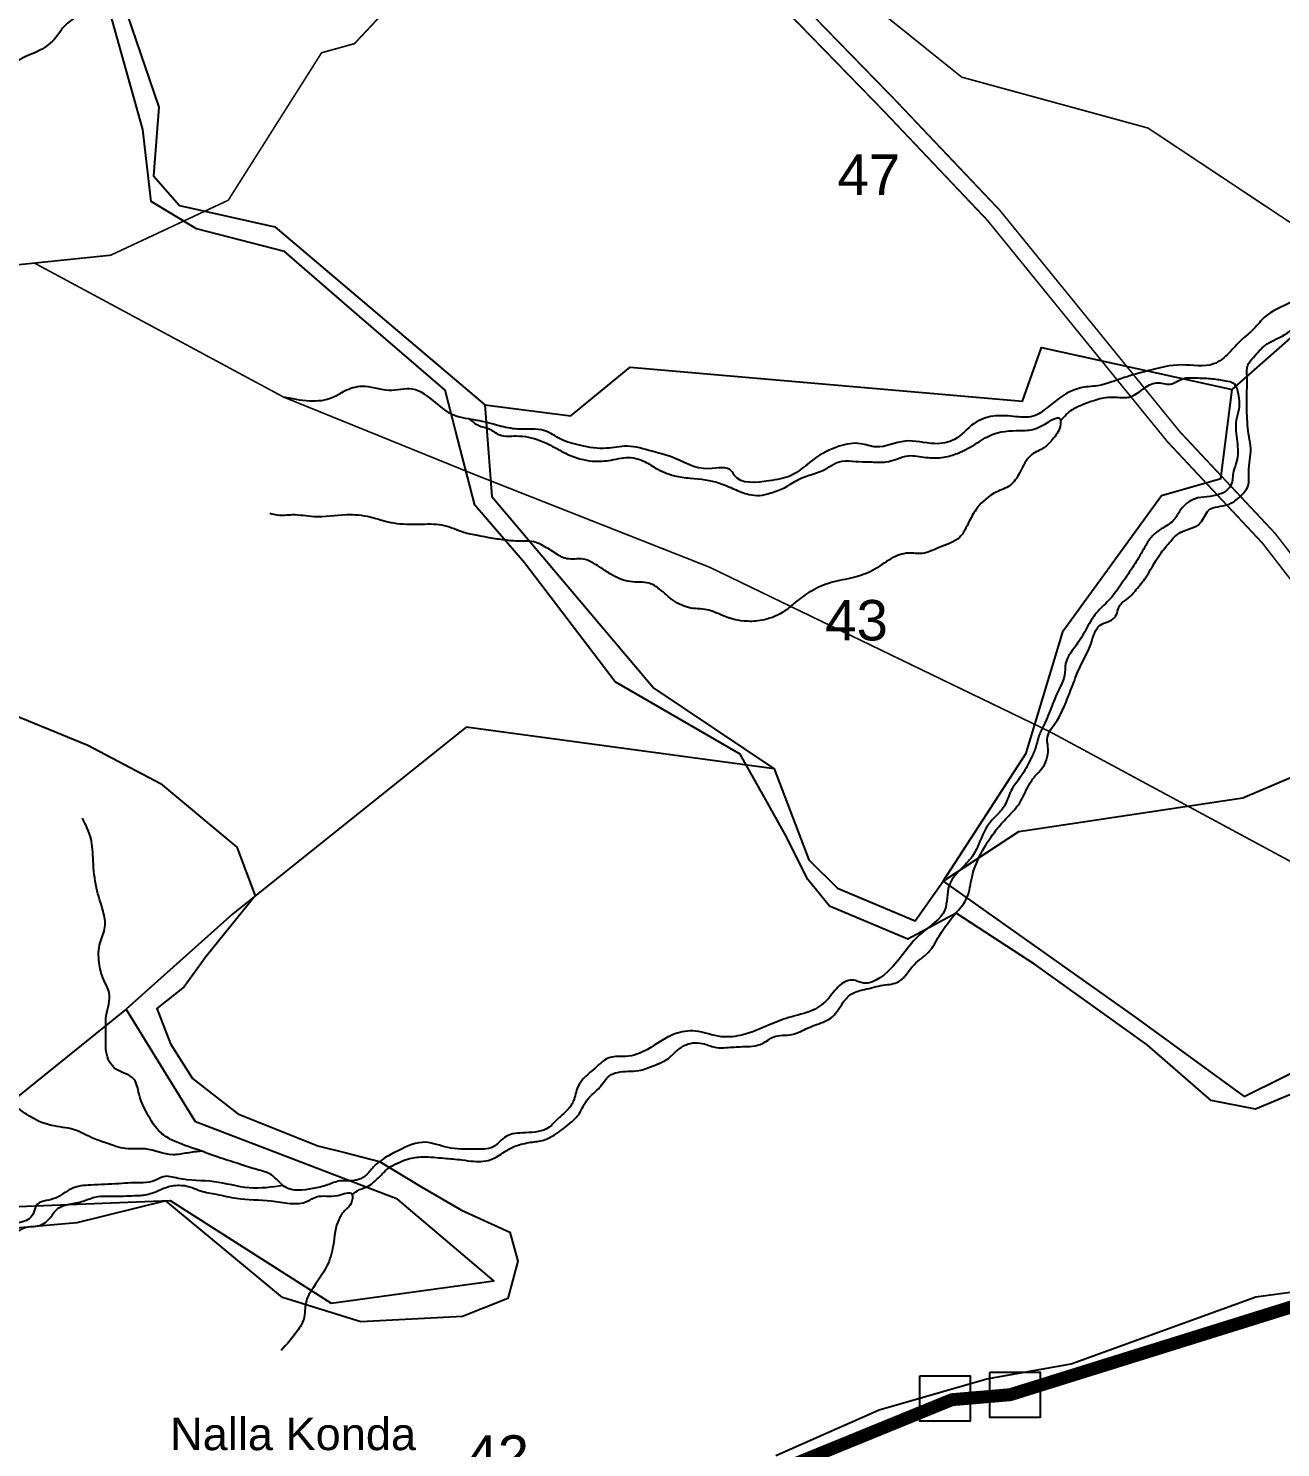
# Model space of a CAD drawing. Header units: feet. Extents: x 817053 to 823644, y 1580505 to 1588104.
# Drawn here: x 818629 to 819404, y 1581704 to 1582581 of the extents above; entities that cross this region are included whole.
import ezdxf
from ezdxf.enums import TextEntityAlignment as Align

# ---------------------------------------------------------------- set-up
doc = ezdxf.new("R2010")
doc.units = ezdxf.units.FT
doc.header["$LTSCALE"] = 15
doc.header["$MEASUREMENT"] = 0
doc.linetypes.add('HIDDEN2', pattern=[0.1875, 0.125, -0.0625])
for name, color, linetype in [('HILL', 17, 'Continuous'), ('PLOT', 7, 'Continuous'), ('PLOT NO', 7, 'Continuous'), ('ROADS', 6, 'Continuous'), ('TANKS-STREAM', 4, 'Continuous'), ('TEXT', 1, 'Continuous'), ('VILLAGE STONES', 240, 'Continuous')]:
    doc.layers.add(name, color=color, linetype=linetype)
doc.layers.add('VILLAGE BOUNDRY', color=5, linetype='HIDDEN2', lineweight=100)
doc.styles.get("Standard").update_dxf_attribs({"font": 'arial.ttf'})
doc.linetypes.add('DOTS', pattern='A,1e-06,-3,["●",Standard,S=3,R=0,X=-1.25,Y=-1.25],-3', length=6.000001)

msp = doc.modelspace()

# ---------------------------------------------------------------- linework, layer by layer
at = {"layer": 'HILL', "lineweight": -2}
for points in [[(819431.2840244451, 1581930.696304171), (819388.7668720046, 1581912.934650595), (819361.3761132525, 1581918.242773366), (819321.720607833, 1581952.745350093), (819252.6800821156, 1582002.163809342), (819203.4439779158, 1582034.237311956), (819173.5835326216, 1582017.963518427), (819125.0255917633, 1582038.390814158), (819111.7282251681, 1582054.8775505), (819097.7432084952, 1582082.81331505), (819087.4914219608, 1582101.033773601), (819069.7579886576, 1582132.551332555), (819018.8164726996, 1582162.011757819), (818992.3985714059, 1582177.28972103), (818936.3312813137, 1582250.73254295), (818905.6892580437, 1582286.408686744), (818893.720635938, 1582332.609315086), (818887.2541252467, 1582357.570990246), (818832.6800526332, 1582404.626206022), (818787.8503629479, 1582443.279555869), (818733.394371615, 1582457.306606368), (818705.4701307272, 1582474.350399812), (818700.2990174077, 1582518.767147201), (818674.1592991444, 1582611.668265248)], [(818608.7198254671, 1582161.594260044), (818666.1103682657, 1582137.991915863), (818711.1228280633, 1582114.389719208), (818758.385605568, 1582075.052577257), (818769.8213208218, 1582044.893337566), (818739.255424635, 1582007.055467018), (818725.751610375, 1581988.51089447), (818708.9942419741, 1581975.205255132), (818717.4341735871, 1581953.288834829), (818730.9376062434, 1581931.934487502), (818759.0705844188, 1581910.018067198), (818808.584061234, 1581890.349496223), (818826.026026882, 1581885.853797567), (818846.6657240106, 1581880.533877753), (818872.1638363351, 1581865.06137569), (818897.4832495702, 1581850.450428821), (818927.3036798231, 1581836.963332853), (818932.36756247, 1581818.980685755), (818926.1783301677, 1581795.94041455), (818898.0457335961, 1581784.701167911), (818835.0284425209, 1581781.329467681), (818786.6403153609, 1581796.502340001), (818714.387875266, 1581856.315750528), (818659.4807651589, 1581842.58288241), (818584.0335187962, 1581835.982892258)], [(819091.9981630354, 1581698.752243449), (819155.8626145837, 1581726.97066727), (819222.4257683232, 1581746.090442583), (819274.6486322368, 1581755.488273241), (819388.9740828769, 1581796.83914121), (819524.4712948692, 1581815.164933122)]]:
    msp.add_lwpolyline(points, dxfattribs=at)
at = {"layer": 'PLOT', "lineweight": -2}
for points in [[(818587.0842618193, 1582719.850856622), (818638.4087492316, 1582664.059829792), (818684.7620973759, 1582607.0673571), (818710.0786779256, 1582532.668553764), (818706.911316115, 1582490.214432658), (818722.9615275399, 1582471.805290918), (818782.0098825267, 1582458.542627838), (818911.9029562776, 1582348.585881291), (818916.1081189737, 1582291.913044597), (819016.4161590415, 1582173.306137692), (819090.7998680803, 1582123.4627319), (818900.3601599566, 1582149.257767435), (818755.8465895266, 1582033.720686776), (818689.821275265, 1581974.793265176), (818533.9434200034, 1581849.155794053)], [(818911.9029562776, 1582348.585881291), (818965.1083056543, 1582341.744314572), (819001.7668570995, 1582371.88825575), (819244.5834590064, 1582350.781928727), (819256.2982754897, 1582384.043525547), (819374.2371650785, 1582357.883523168), (819425.9093441871, 1582403.243993929), (819556.1695836147, 1582442.947032448)], [(819195.3763612814, 1582054.004276807), (819246.7511564773, 1582133.054845802), (819269.7336993048, 1582208.666873881), (819330.5760947587, 1582292.442915774), (819367.1859612523, 1582302.982872661), (819374.2371650785, 1582357.883523168)], [(819195.3763612814, 1582054.004276807), (819242.3634252127, 1582084.705751687), (819380.8883408855, 1582105.40945514), (819448.7442093281, 1582134.318576959), (819591.3533867339, 1582154.497941741)], [(819090.7998680803, 1582123.4627319), (819112.3368735528, 1582067.193946518), (819130.1320347853, 1582049.638952119), (819178.179213538, 1582029.417290447), (819195.3763612814, 1582054.004276807), (819313.9643835585, 1581969.970884211), (819381.7456017418, 1581920.668771542), (819499.8909966671, 1581979.243005179), (819605.2018212217, 1581955.642767804), (819610.6752269076, 1581976.578122585), (819680.1482471598, 1581924.181912036), (819704.7954096247, 1581868.470838823), (819712.3784965472, 1581818.004758549)], [(818533.9434200034, 1581849.155794053), (818717.0909337904, 1581856.423006699), (818816.86749647, 1581792.981775123), (818917.447766559, 1581806.76413671), (818857.9064764371, 1581857.375668318), (818732.7971048907, 1581905.1190424), (818689.821275265, 1581974.793265176)]]:
    msp.add_lwpolyline(points, dxfattribs=at)
at = {"layer": 'ROADS', "linetype": 'DOTS', "lineweight": -2, "ltscale": 0.15, "const_width": 1}
for points in [[(820455.2110173783, 1582151.844875606), (820213.2329844048, 1582166.255630078), (820106.8433667358, 1582165.431994008), (820019.8346437074, 1582174.080836609), (819952.5536931886, 1582170.248266044), (819892.5659548137, 1582191.316708535), (819833.2269412095, 1582212.157310788), (819723.7456889861, 1582261.061906029), (819607.267840886, 1582328.806178466), (819515.271971661, 1582395.239292266), (819408.4812883807, 1582462.394915823), (819322.1716635444, 1582519.686674986), (819206.9044146845, 1582551.159663618), (819126.4661461712, 1582615.762207141), (819039.8624717204, 1582685.316385164), (818973.8775725587, 1582753.320619577), (819060.5774672392, 1582819.971077486), (819192.4198857317, 1582921.324805733), (819293.1625230057, 1582961.790116591), (819313.9908409228, 1583010.943324604), (819381.7480339184, 1583075.150958085), (819391.6666794074, 1583126.270815114)], [(819607.9385240646, 1581966.110445195), (819452.9263033031, 1582043.198972279), (819261.3152273516, 1582146.432817961), (819050.7891484783, 1582248.14081118), (818904.2919851235, 1582305.884757), (818787.2769999149, 1582353.330629568), (818665.3433445941, 1582418.880288185), (818633.1778936138, 1582436.171940153), (818534.2051929997, 1582425.977602835), (818467.667225112, 1582437.591269741), (818394.0230309503, 1582478.884307628), (818222.832505967, 1582510.499215998), (818155.5378177108, 1582531.023878701), (818056.2855318319, 1582561.295505526), (817948.2082664785, 1582627.041285724), (817804.5832747953, 1582683.726419145), (817698.0226986165, 1582742.725050837), (817652.3613471506, 1582768.006044562), (817624.5989216263, 1582772.456659661)], [(818633.1778936138, 1582436.171940153), (818680.3288689659, 1582441.028561673), (818753.0782596858, 1582475.020314086), (818810.8301812989, 1582566.218055982), (818831.1834024641, 1582571.872274083), (818914.6893840596, 1582660.731585861), (818953.5558928197, 1582702.089715586), (818958.3173852104, 1582733.90566851), (818973.8775725587, 1582753.320619577)]]:
    msp.add_lwpolyline(points, dxfattribs=at)
at = {"layer": 'ROADS', "linetype": 'HIDDEN2', "lineweight": -2, "ltscale": 10, "const_width": 1}
for points in [[(819708.4691560229, 1581823.284249197), (819690.5703718507, 1581879.317647535), (819649.4220323005, 1581941.15998492), (819579.1966267325, 1582028.00630831), (819537.6559984587, 1582092.979879008), (819440.9995677375, 1582217.089870416), (819400.8578990555, 1582268.975844784), (819341.955823539, 1582331.809554978), (819230.5393387933, 1582468.747202406), (819166.0303583987, 1582536.71038173), (819043.9411781086, 1582662.022412668), (818973.8775725587, 1582753.320619577), (818942.6032317645, 1582787.422516459), (818896.6665275228, 1582820.634538226), (818791.2065984794, 1582868.26066643), (818678.537969883, 1582912.598233637), (818642.4317615622, 1582940.317430436), (818610.6174513674, 1582974.083263739)], [(819700.6845280429, 1581817.213736731), (819682.7857438708, 1581873.247135069), (819641.6374043205, 1581935.089472455), (819571.4119987525, 1582021.935795844), (819529.8713704788, 1582086.909366542), (819433.2149397575, 1582211.01935795), (819393.0732710755, 1582262.905332319), (819334.1711955591, 1582325.739042512), (819222.7547108133, 1582462.67668994), (819158.2457304187, 1582530.639869264), (819036.1565501286, 1582655.951900203), (818966.0929445787, 1582747.250107111), (818934.8186037845, 1582781.352003993), (818888.8818995429, 1582814.56402576), (818783.4219704994, 1582862.190153965), (818670.753341903, 1582906.527721171), (818634.6471335823, 1582934.24691797), (818602.8328233875, 1582968.012751273)]]:
    msp.add_lwpolyline(points, dxfattribs=at)
at = {"layer": 'TANKS-STREAM', "lineweight": -2}
for points in [[(820529.4780696298, 1582069.450237746), (820528.7692768902, 1582078.813007746), (820530.9152942845, 1582089.452414827), (820531.788256197, 1582100.534694105), (820536.5571837395, 1582110.856625846), (820537.672951808, 1582127.818985095), (820538.4677730652, 1582143.778169479), (820536.5618788863, 1582154.793472082), (820534.415861492, 1582163.606805855), (820531.6822800292, 1582176.089841803), (820533.9872616748, 1582191.016788755), (820536.7778556328, 1582209.024515225), (820538.1290517699, 1582231.494304487), (820544.1743884706, 1582247.928226623), (820548.7048696361, 1582258.091420694), (820545.3666203564, 1582271.430400843), (820550.6563738114, 1582294.455181848), (820553.8336466341, 1582313.880630444), (820556.1211891635, 1582325.815165781), (820561.2147525614, 1582342.668798578), (820567.3150895517, 1582353.079688325), (820569.6029674488, 1582372.251245165), (820574.8269888505, 1582391.270407941), (820579.2753049494, 1582400.792750303), (820587.2818714862, 1582416.917163488), (820592.3657092231, 1582431.137019685), (820594.9074604076, 1582444.849092369), (820595.1757545029, 1582453.340967608), (820595.4299631582, 1582476.829126885), (820599.3698619467, 1582491.55691412), (820602.928447752, 1582498.158984943), (820607.3767638511, 1582507.173396267), (820612.2245027842, 1582524.164080454), (820612.3516071117, 1582539.399651202), (820613.241337405, 1582547.906279013), (820615.020462624, 1582560.094706106), (820620.3585090162, 1582575.711188253), (820623.0441329095, 1582591.574923498), (820623.0441329095, 1582608.968942991), (820626.7298230426, 1582619.252960623), (820633.3385773434, 1582638.932300976), (820630.996369892, 1582655.553285719), (820626.9954341969, 1582669.541821594), (820621.8519010239, 1582682.531165798), (820619.7092373057, 1582703.777819352), (820615.8515035841, 1582713.484126282), (820606.4209661367, 1582726.1878607), (820605.2780332912, 1582733.75312692), (820600.9913643848, 1582744.315820628), (820594.4188297868, 1582753.165740779), (820590.4061562251, 1582762.543065363), (820582.4046202025, 1582770.393793842), (820575.8384575895, 1582771.870821306), (820568.6314074562, 1582773.917740609), (820561.4243573232, 1582778.223426144), (820555.9132612396, 1582781.258620216), (820549.1304511449, 1582783.446721629), (820540.9753167527, 1582785.59218811), (820530.3059313206, 1582789.827356352), (820523.1696437553, 1582793.285949228), (820517.3761681365, 1582793.921194959), (820508.9403310472, 1582798.110777755), (820496.9288044039, 1582802.981044203), (820486.7544215776, 1582807.357247029), (820473.9764757904, 1582808.982008628), (820469.5913129384, 1582813.225672469), (820452.1233551332, 1582818.095496339), (820440.545794189, 1582823.168168069), (820427.0687110506, 1582828.882871712), (820405.1323150895, 1582840.245744902), (820385.8362683931, 1582844.303882285), (820375.6806661536, 1582849.782544784), (820347.3649073432, 1582850.206681217), (820331.9282712066, 1582846.960082794), (820316.6945324796, 1582844.931014102), (820304.9137387581, 1582844.119327615), (820285.2115618752, 1582839.452499129), (820274.2433638948, 1582839.655346988), (820257.994132017, 1582837.829126155), (820239.9168112483, 1582834.988518502), (820222.4533975858, 1582831.548291255), (820211.9468219464, 1582836.727074014), (820205.5959598515, 1582831.024059948), (820190.333714877, 1582833.619332336), (820178.9681062677, 1582837.512093393), (820166.3032835026, 1582843.675865314), (820140.9743087075, 1582861.842329454), (820128.3098213098, 1582880.333350168), (820111.4237263238, 1582900.446416124), (820082.5224156508, 1582908.232085763), (820070.5655539294, 1582913.306675327), (820043.2673004752, 1582941.218983288), (820023.5161599198, 1582954.693834621), (820008.5825752118, 1582960.308368304), (819989.6343047363, 1582960.308368304), (819965.9593630382, 1582958.235189423), (819951.5073662312, 1582951.818558425), (819932.5590957557, 1582939.626885765), (819922.6030372495, 1582925.029068685), (819884.7068316662, 1582909.147925405), (819861.3863735413, 1582895.936259948), (819833.9529669366, 1582890.413487261), (819817.4465080954, 1582888.257103876), (819791.3659744661, 1582882.151752138), (819766.6061185203, 1582879.107558997), (819738.417799405, 1582874.921664344), (819701.6407155667, 1582870.247164521), (819679.9897174493, 1582868.516835403), (819658.6271354845, 1582867.074919059), (819673.2407794839, 1582851.3011745), (819689.0308930909, 1582843.424333969), (819697.7578292734, 1582838.296045045), (819708.5385567548, 1582822.910883221), (819708.2816651587, 1582809.320666778), (819706.2282092276, 1582783.678779579), (819703.9758802981, 1582765.122109922), (819699.6439367628, 1582757.729153738), (819690.6191941348, 1582751.959127951), (819674.3743220363, 1582742.402412097), (819670.4035694269, 1582732.12444302), (819670.8425656401, 1582720.132077602), (819673.1270898611, 1582711.383065041), (819678.077115918, 1582704.9162753), (819679.8542289312, 1582698.703229789), (819682.7736040549, 1582687.630097105), (819682.0119841921, 1582673.048212802), (819678.5848624932, 1582666.201101765), (819680.1024009695, 1582653.302338351), (819677.4368991333, 1582648.484000955), (819674.5175240096, 1582636.057762408), (819665.886502966, 1582620.968684695), (819662.2001420977, 1582616.474018719), (819655.0920254122, 1582603.920908056), (819649.6342527801, 1582597.834587135), (819636.0532056796, 1582583.379574948), (819634.5215817636, 1582576.608144603), (819630.9676911046, 1582566.591148517), (819624.3673209944, 1582554.67210338), (819621.0552303889, 1582547.487305981), (819615.7242267167, 1582539.372211419), (819605.8241746027, 1582525.551117231), (819602.9047994791, 1582518.070088195), (819596.3812285536, 1582508.830700155), (819588.2552711444, 1582498.007476033), (819580.2426679905, 1582492.25766127), (819572.5811947335, 1582489.034814487), (819559.3150578274, 1582479.487245228), (819547.9035038545, 1582473.78714663), (819541.3420363881, 1582474.072166312), (819528.21843072, 1582468.087195558), (819519.8023803204, 1582461.389675597), (819506.3937121762, 1582458.112096775), (819488.2778241311, 1582446.427027422), (819478.577986486, 1582441.724497713), (819458.6075155076, 1582439.159468097), (819450.1441782736, 1582436.528494486), (819443.2969775959, 1582430.543376205), (819433.0266796306, 1582425.555826814), (819422.4709838214, 1582419.570856059), (819410.9165632429, 1582412.160786892), (819394.3695249197, 1582402.755727474), (819387.9220824437, 1582395.715947853), (819380.2193589697, 1582388.875918051), (819372.37376889, 1582380.610937363), (819362.8164624828, 1582373.770907561), (819343.1313893483, 1582373.200868196), (819321.8906492719, 1582369.494493754), (819307.4080305689, 1582365.310455299), (819291.0038588513, 1582360.322905908), (819280.0202339604, 1582358.897955021), (819259.9068963763, 1582346.785356145), (819251.1588320339, 1582341.450383693), (819238.8914198971, 1582341.307873852), (819226.3386099169, 1582341.450383693), (819214.6416581001, 1582337.032726141), (819202.5167772016, 1582327.057774884), (819190.1064984591, 1582324.492745267), (819171.9906104142, 1582326.060205995), (819153.9448142014, 1582322.489641101), (819144.2449765562, 1582324.484778878), (819131.1217062557, 1582322.917170625), (819115.2879948583, 1582314.794699778), (819101.0234685503, 1582304.677091153), (819087.6148004059, 1582301.542022172), (819066.2180109441, 1582304.962110836), (819064.5737035079, 1582307.511060149), (819050.5942396761, 1582308.936011035), (819026.7727423285, 1582316.488590044), (819015.2183217497, 1582319.766168866), (819000.097937278, 1582322.901090322), (818987.0997590995, 1582321.621009688), (818971.1506812412, 1582323.324636651), (818958.5116817825, 1582327.433080304), (818948.9825462552, 1582332.443496182), (818931.9955056158, 1582333.460833516), (818920.6607508278, 1582335.565287848), (818907.0186668208, 1582338.872076763), (818893.1451791564, 1582341.906828257), (818881.5095996142, 1582349.82320568), (818867.0649808946, 1582358.140557997), (818852.4198123391, 1582357.43907322), (818835.6681997683, 1582359.844037435), (818825.0937233726, 1582356.93807589), (818817.7709714109, 1582353.029972159), (818787.276999915, 1582353.330629568)], [(818777.4045346258, 1582847.761317292), (818776.882280563, 1582842.907551388), (818775.7544392601, 1582836.397094034), (818775.3784921593, 1582829.385786877), (818774.5011704678, 1582820.49647736), (818775.7557807306, 1582814.773807328), (818778.6386007839, 1582804.882798202), (818782.1475521817, 1582798.873190654), (818782.398407161, 1582789.483031332), (818779.6410145971, 1582781.219673427), (818769.1134896681, 1582767.197059111), (818766.3527434282, 1582763.230682723), (818765.8513688378, 1582755.843775093), (818762.2166545826, 1582749.708918212), (818758.8327953066, 1582744.074763609), (818752.1905042438, 1582735.561054564), (818746.4255348728, 1582722.790490997), (818748.430697867, 1582711.956792549), (818749.0574999468, 1582703.317834171), (818755.3238439087, 1582697.809076427), (818757.1978781638, 1582689.859505718), (818751.8088558936, 1582681.220694866), (818746.5449257451, 1582671.329685741), (818735.7668812047, 1582667.072831219), (818727.4950388812, 1582661.689175281), (818718.4713023559, 1582655.804669539), (818709.5602493503, 1582646.113262706), (818699.2832440326, 1582637.724802994), (818684.9955773589, 1582625.580191038), (818677.7404123247, 1582615.70067507), (818675.4577222737, 1582605.365774914), (818664.553914876, 1582593.471661623), (818658.0370513028, 1582587.962756352), (818651.2492106936, 1582582.141686668), (818646.4866551359, 1582575.756478647), (818636.460504797, 1582567.743471881), (818625.6643504051, 1582562.821128856), (818615.1368254761, 1582556.561170167), (818601.3505333927, 1582548.047461122), (818594.5610159454, 1582538.755406402), (818585.5376147877, 1582532.87090066), (818575.5111290815, 1582527.362142915), (818570.2321073902, 1582512.537431284), (818566.8482481141, 1582497.262766221), (818564.2162830399, 1582490.126357257), (818557.8121029867, 1582482.699322633), (818552.6736003279, 1582474.936814531), (818547.5350976691, 1582469.428056787), (818540.2660045265, 1582450.647738145)], [(818829.8516311382, 1581860.058156714), (818834.3538940693, 1581863.165080142), (818839.7335260462, 1581865.289745498), (818843.5493388155, 1581868.226834969), (818848.428602305, 1581872.913726952), (818852.2444150744, 1581876.538138732), (818857.7491391732, 1581879.537779106), (818864.19222187, 1581882.037307305), (818873.3876666164, 1581883.412099448), (818886.7118221207, 1581882.599822858), (818897.7014836287, 1581881.558438832), (818904.9578328019, 1581880.683611339), (818916.5927416089, 1581882.183357764), (818925.0376336237, 1581887.182709212), (818931.8559926865, 1581890.494661527), (818941.4267137984, 1581892.619326882), (818949.1364799924, 1581894.091190946), (818955.4266350551, 1581897.342952768), (818964.8903738966, 1581904.525389756), (818970.1690602202, 1581910.018362249), (818975.4943626428, 1581919.144303014), (818983.0602561282, 1581926.482969734), (818988.9167808595, 1581933.543550481), (818993.8875997087, 1581935.6966883), (819007.172181834, 1581936.795312304), (819016.0138137422, 1581939.739630534), (819025.5419431666, 1581944.368987489), (819030.424560332, 1581948.895076442), (819036.3629147622, 1581952.806130687), (819047.7999566742, 1581953.289572457), (819055.1019158436, 1581951.004399123), (819061.2941435613, 1581951.018709118), (819071.05971326, 1581951.590076214), (819083.5964255948, 1581953.479585579), (819090.5905172897, 1581957.654268278), (819101.6754232016, 1581959.104446061), (819110.5613236355, 1581962.532058537), (819115.7853450372, 1581964.844524128), (819125.9466485265, 1581969.282835281), (819133.6446768537, 1581979.038268274), (819139.2865663087, 1581984.477246355), (819146.7645934781, 1581986.938122816), (819158.4213011803, 1581989.574849931), (819167.9229365629, 1581991.815913076), (819177.4289317245, 1582002.281534863), (819186.4271803107, 1582010.034601318), (819193.1757829085, 1582020.372023259), (819203.9736141386, 1582034.86686739), (819210.1275673362, 1582043.551333366), (819213.325675563, 1582056.620124252), (819219.849581856, 1582072.800449683), (819228.2854189451, 1582085.609812513), (819235.0568265412, 1582093.334849083), (819242.8179039808, 1582102.436300579), (819249.3414749063, 1582114.79630008), (819253.615735211, 1582120.30210731), (819257.2149004985, 1582124.4595295), (819260.2516542887, 1582137.268892331), (819259.8119873402, 1582141.391498452), (819265.8854949209, 1582153.301987098), (819270.2721033779, 1582161.841660669), (819274.8837435071, 1582173.19037139), (819279.7204153088, 1582185.550223365), (819286.931825221, 1582200.833002342), (819292.5556048246, 1582212.181713063), (819301.553853411, 1582216.900913178), (819305.1530186983, 1582225.103342963), (819309.9896905001, 1582228.923816419), (819314.1512672848, 1582233.305920274), (819320.2251102331, 1582240.946572134), (819329.6730867964, 1582256.115608785), (819335.4370500648, 1582263.300701236), (819342.410684335, 1582269.705382651), (819354.558034864, 1582275.435871547), (819359.7320864906, 1582283.301352597), (819371.7120885777, 1582286.811579473), (819378.3483430231, 1582291.081416259), (819384.0848061468, 1582298.497386454), (819384.534534124, 1582307.036912499), (819385.7717052705, 1582321.644171225), (819384.7595657962, 1582328.723045161), (819383.4050159829, 1582343.529463603), (819383.4050159829, 1582356.338973959), (819383.4969011892, 1582366.012191173), (819383.9241650573, 1582373.060866292), (819387.4099760896, 1582377.778296099), (819394.8306553958, 1582385.41614497), (819405.2870823897, 1582391.032301436), (819416.7553134903, 1582399.568729441), (819427.8925367508, 1582406.789965692), (819436.176787676, 1582409.566989761), (819440.8471171388, 1582413.066299735), (819449.7665543347, 1582417.601977859), (819459.3852330162, 1582419.712628272), (819470.6163592099, 1582422.934147323), (819484.7749093503, 1582428.034258835), (819491.8753125805, 1582431.475443676), (819493.2811736397, 1582425.084482152), (819492.3672968778, 1582422.064630755), (819490.0475590569, 1582417.780631501), (819483.7185013504, 1582410.445210346), (819478.445851644, 1582407.214544701), (819475.8447403908, 1582398.084768268), (819472.6101197051, 1582390.609197684), (819471.0634042462, 1582383.726680475), (819466.986004734, 1582377.335718952), (819460.3024634542, 1582369.843035384), (819453.8348989212, 1582362.468962492), (819446.0315651614, 1582352.847482849), (819440.4017489406, 1582348.32021369), (819442.5078575884, 1582331.967725749), (819443.567954632, 1582326.935033488), (819444.6927776262, 1582310.501258878), (819446.9417528796, 1582303.438170194), (819448.9100254357, 1582295.221282889), (819445.3249455881, 1582285.599803246), (819441.8096222056, 1582276.648237877)], [(819268.078468105, 1582338.707639604), (819275.5014906614, 1582345.645277415), (819282.0730191565, 1582348.847618123), (819288.8048533734, 1582351.249484298), (819298.5818255711, 1582353.330924619), (819310.4424367859, 1582353.330924619), (819319.0976042978, 1582358.134509443), (819327.4321603661, 1582362.137324683), (819335.9270221563, 1582361.336850151), (819343.7505375149, 1582364.645756154), (819351.9549114052, 1582365.17959999), (819362.1738981248, 1582364.610150727), (819370.1791231912, 1582363.422568718), (819375.4101873129, 1582361.680585068), (819377.629314848, 1582356.692445573), (819378.4224592668, 1582345.738218616), (819376.8371765318, 1582339.008242998), (819377.3127278157, 1582325.785513112), (819377.01492137, 1582313.429644331), (819375.1110393966, 1582307.422839771), (819373.50764681, 1582298.81294396), (819364.4882700637, 1582292.605947003), (819349.6563017443, 1582289.802810882), (819341.7322356417, 1582282.542332791), (819337.6233115734, 1582276.635698191), (819330.3076023317, 1582271.730173097), (819324.8961104311, 1582267.425225192), (819320.7680704084, 1582261.562258204), (819316.9596357264, 1582254.854558969), (819311.2476544392, 1582245.844278365), (819306.3368663937, 1582238.736194338), (819299.5154890225, 1582229.381588715), (819290.1956228896, 1582219.670560962), (819284.3736410232, 1582210.62546429), (819278.6613243681, 1582201.014458972), (819271.2453402083, 1582188.500295099), (819270.5350315913, 1582181.245570511), (819267.4281859684, 1582173.236546939), (819262.818558045, 1582162.624432115), (819257.8017938316, 1582150.464182433), (819254.6952835766, 1582143.756630724), (819252.390301931, 1582135.747459626), (819249.4766280567, 1582129.288636274), (819243.5640969332, 1582118.67652145), (819237.442631783, 1582109.922197964), (819233.6341971012, 1582100.91191736), (819228.9665505795, 1582095.062670264), (819223.046976736, 1582088.304222182), (819218.2324391971, 1582078.650581934), (819213.5517133381, 1582069.298484247), (819205.9131986902, 1582060.889074919), (819199.1431005027, 1582051.335104409), (819196.4476293998, 1582036.132638029), (819182.2518534537, 1582022.063700639), (819163.0299230011, 1581999.874652814), (819143.9870788571, 1581991.374811186), (819141.238070484, 1581992.509431464), (819132.5483601072, 1581990.37473436), (819124.855362294, 1581981.83609347), (819114.7410102717, 1581974.151183894), (819099.9254749655, 1581969.597212581), (819087.4742813737, 1581964.877569889), (819071.5191668982, 1581958.900417997), (819058.2708044758, 1581957.76196205), (819042.030627524, 1581961.177477417), (819029.3520546865, 1581959.469719734), (819012.5420881498, 1581949.93469016), (818998.9539983296, 1581945.484872001), (818989.4091005241, 1581944.91571779), (818980.2921318007, 1581938.511626478), (818969.4651235878, 1581926.8418998), (818966.6000780184, 1581917.819522088), (818962.4686843196, 1581911.842370197), (818957.0555155806, 1581907.003674252), (818951.6420114741, 1581901.738186412), (818936.9690074062, 1581898.322671046), (818925.0027553914, 1581896.045611626), (818916.9931705461, 1581889.604048782), (818905.1694497694, 1581888.180868204), (818888.9292728177, 1581889.177109361), (818875.1107854429, 1581892.450262412), (818858.5858813827, 1581887.469351678), (818843.0144274633, 1581877.195660846), (818837.8859858329, 1581871.645448375), (818832.187754618, 1581868.941449535), (818822.0734025955, 1581868.514510114), (818814.5229360205, 1581866.095235905), (818805.405967297, 1581863.818176485), (818788.1684070465, 1581864.814417642), (818779.7540334847, 1581872.336311301), (818770.8419743765, 1581875.573763129), (818760.7148783845, 1581878.811214957), (818748.5621619737, 1581882.655587579), (818734.3838251436, 1581887.71409684), (818718.3827653043, 1581893.784337458), (818711.2937645733, 1581898.438183681), (818702.9575316668, 1581910.257058857), (818697.8941513547, 1581922.195134812), (818694.8557207261, 1581931.300421976), (818682.5004422734, 1581938.584651707), (818677.437061961, 1581950.118064624), (818677.4263301974, 1581956.910591146), (818677.6288922392, 1581970.669724533), (818679.4516152488, 1581984.833520958), (818676.008395904, 1581992.927076765), (818673.172862685, 1582003.651163606), (818673.7805488107, 1582015.791497317), (818676.8186440717, 1582025.5038528), (818675.6032718203, 1582035.41846604), (818671.5523663501, 1582049.784667747), (818669.5250690929, 1582066.462449891), (818668.1071347997, 1582080.42398856), (818662.8411924455, 1582092.968985308)], [(818902.3063411543, 1582339.64597777), (818907.9855316665, 1582335.77905261), (818914.5057489157, 1582333.574428317), (818921.2265160012, 1582329.866812034), (818931.2573614863, 1582329.265497217), (818945.9467985679, 1582326.449526358), (818956.379079093, 1582321.439110481), (818963.701495687, 1582317.631176711), (818972.829531542, 1582314.625045205), (818980.1522835034, 1582313.622903019), (818991.4870382918, 1582314.625045205), (818997.8067057047, 1582315.827527312), (819009.690792653, 1582313.908512804), (819017.5145838375, 1582309.399241782), (819029.1504987474, 1582304.689483313), (819038.9807943965, 1582303.186343797), (819056.9725964225, 1582300.146723954), (819066.3015174812, 1582296.338790184), (819075.2290035, 1582293.132171231), (819081.8491602996, 1582292.53100394), (819088.7704772211, 1582294.03399593), (819097.1965886494, 1582297.240762409), (819105.9235248319, 1582302.351348247), (819123.5779470331, 1582309.265583484), (819129.1953546519, 1582312.572372398), (819145.5455321828, 1582313.273857176), (819151.3141905977, 1582313.169113918), (819160.139054125, 1582313.203929987), (819174.0564749474, 1582317.001979534), (819184.6574453851, 1582316.013262188), (819195.8952789314, 1582316.102367721), (819204.3683418261, 1582318.508069564), (819216.4979178715, 1582324.923077779), (819226.754801132, 1582330.536283731), (819245.3059963465, 1582332.674668978), (819254.7304971765, 1582334.593240908), (819267.8413588752, 1582339.671813667), (819267.7927305703, 1582335.143659353), (819262.9973089858, 1582326.900659997), (819257.9087761021, 1582322.005019126), (819250.2214795386, 1582317.707447506), (819242.7461353105, 1582306.294120521), (819236.7403719889, 1582298.639011141), (819228.2069429224, 1582294.482326579), (819216.5706926447, 1582284.689422055), (819211.5455442411, 1582276.477993201), (819205.4804208509, 1582266.473684326), (819193.3501740706, 1582260.485172954), (819182.4896290957, 1582256.610410036), (819173.9904075265, 1582256.79068646), (819163.3411441515, 1582253.408954482), (819151.6341313063, 1582246.011425001), (819140.1387354287, 1582241.713853381), (819126.104606675, 1582238.543378228), (819113.9505487934, 1582233.374667258), (819103.8657091216, 1582226.259059419), (819097.638938539, 1582221.229465199), (819084.6196322003, 1582215.528186395), (819074.5435120866, 1582214.637426124), (819057.9572357519, 1582218.557036861), (819050.6918316532, 1582221.476570772), (819039.3671378936, 1582222.812711178), (819028.5773554863, 1582227.445018646), (819019.9248709155, 1582234.61211296), (819013.5045932166, 1582238.175301568), (819001.7338605237, 1582239.155314896), (818989.3886430995, 1582244.05051319), (818982.7007420405, 1582248.32639853), (818972.6242865592, 1582253.047811531), (818962.5370993137, 1582253.364844293), (818954.9574557559, 1582257.106243965), (818946.9317732649, 1582261.827656966), (818943.543218842, 1582263.342008437), (818932.2185250826, 1582264.232768707), (818923.0284462182, 1582265.021293656), (818913.4342493729, 1582266.524728224), (818907.4771143559, 1582267.652267268), (818898.6354824477, 1582269.594295788), (818886.9720673929, 1582273.728703966), (818880.2284953094, 1582274.553372716), (818865.1788734051, 1582274.490674287), (818850.1919652459, 1582276.370004377), (818840.9472214596, 1582279.01263252), (818826.3993095134, 1582280.390817755), (818806.058257316, 1582279.326862294), (818792.7642848976, 1582280.391702909), (818783.6090842655, 1582280.203755148), (818778.89549238, 1582281.272874008)], [(818736.4959787601, 1581886.9699747), (818727.7348267287, 1581885.814850777), (818718.9102985691, 1581884.735405117), (818701.6214270727, 1581888.333704845), (818689.5552355074, 1581888.513538692), (818677.6691363535, 1581891.931857048), (818669.7450702509, 1581894.810378809), (818657.6788786857, 1581900.207754639), (818643.6316705949, 1581902.906295028), (818628.323815624, 1581909.742931738), (818621.6050607443, 1581914.274331618), (818611.8800705275, 1581917.87248382), (818603.5958196023, 1581919.491726074), (818592.7902749169, 1581918.412132888), (818580.1838061174, 1581918.771948108), (818559.2930863926, 1581920.391190362), (818549.144526873, 1581918.015288712), (818538.1588897761, 1581913.517524697), (818526.2727906224, 1581912.977875629), (818514.9269687028, 1581914.77695173), (818506.4626253659, 1581914.05732129), (818498.1783744406, 1581911.718448596), (818488.8135690468, 1581907.5804998), (818479.989040887, 1581905.061793258), (818469.0034037903, 1581906.321220292)], [(818786.9441138271, 1581865.691123583), (818766.1183214625, 1581864.24290302), (818744.3536337223, 1581868.07975183), (818722.0768396279, 1581870.126081031), (818712.8589252513, 1581871.149319394), (818707.7378617085, 1581868.847180603), (818692.8867774347, 1581867.312323058), (818685.4610676141, 1581866.800851402), (818668.0494515691, 1581866.03342263), (818656.0147845601, 1581863.731283838), (818645.2605511206, 1581857.592148711), (818634.16349663, 1581853.132482533), (818632.2020067705, 1581847.871974364), (818618.1189143446, 1581841.988648828), (818605.3162554877, 1581842.244458419), (818585.3441076714, 1581846.337264345), (818566.3958371959, 1581843.779315963), (818558.4583563886, 1581844.035125554), (818547.0387535931, 1581840.851225561), (818538.6817278943, 1581835.538677018), (818527.9194456318, 1581830.985148281), (818517.6632331065, 1581830.352705539), (818499.3820088252, 1581830.20975312), (818489.8857393248, 1581833.624973436), (818479.503093207, 1581842.732178434), (818474.3116024644, 1581844.503077124), (818466.3348836456, 1581845.894392147), (818456.5850762252, 1581844.7559362), (818439.9981291553, 1581846.90627103), (818430.0705768967, 1581850.715827583), (818415.0028451411, 1581853.625034694), (818398.2894644788, 1581853.245598554), (818382.5888940261, 1581858.811153699), (818374.3586372875, 1581860.202616248), (818362.7096430401, 1581859.190589839), (818353.4186185224, 1581854.630865023), (818343.2891749572, 1581846.914975048), (818333.9193390489, 1581842.361298786), (818321.25786996, 1581838.819648932), (818313.5340183259, 1581834.26597267), (818304.5441539302, 1581825.411626748), (818298.1242115989, 1581823.166285357), (818289.608892384, 1581818.037258804), (818284.8154830053, 1581814.30795624), (818278.0068496035, 1581809.167275156), (818269.6944277983, 1581804.501036773), (818262.9649411547, 1581803.393856278), (818250.0606659094, 1581800.309388617), (818238.8053932469, 1581794.984890491), (818232.9468563101, 1581789.290545396), (818226.2968517921, 1581784.149864311), (818224.5324827486, 1581780.089514042), (818211.4699139872, 1581774.236873854), (818204.3446935532, 1581767.593495831), (818200.0949150848, 1581761.415856492), (818190.0288559995, 1581757.68891434), (818180.5959709787, 1581749.883181204), (818173.3265424685, 1581743.94984445), (818155.6580348273, 1581726.932015532)], [(818225.4788340693, 1581782.326907346), (818233.8778368204, 1581785.557849741), (818241.1586678298, 1581790.617539207), (818247.8063247742, 1581794.333416931), (818261.5765192118, 1581796.863187901), (818271.8048962248, 1581798.083225569), (818280.1142997216, 1581802.510472293), (818290.0857851382, 1581808.59797342), (818292.6184813974, 1581812.946293886), (818299.4244318579, 1581815.792359991), (818312.8317585317, 1581821.923528729), (818318.7670946533, 1581828.564398815), (818326.2062191789, 1581831.805833837), (818334.4368112851, 1581835.600637818), (818347.5738316579, 1581838.683925274), (818355.9845161757, 1581847.196159062), (818364.0568147658, 1581852.176774744), (818369.6755638551, 1581853.362733972), (818379.0930219654, 1581852.730143704), (818386.6904400068, 1581847.986749371), (818395.8406101246, 1581844.815831641), (818403.3588814081, 1581844.262462682), (818416.1001679904, 1581844.973979208), (818424.8053052777, 1581844.183388898), (818433.8273649651, 1581838.728330514), (818443.4031165913, 1581837.068076111), (818457.6481915775, 1581837.937740204), (818472.8208933978, 1581835.235216621), (818479.9434308908, 1581831.203338815), (818491.3395579532, 1581824.562321203), (818499.9453092203, 1581823.190787753), (818519.1173871027, 1581824.008952244), (818529.4846063098, 1581825.985354255), (818538.5854773875, 1581828.278051401), (818547.2118032845, 1581833.021593259), (818556.1315758477, 1581837.373601868), (818565.549033958, 1581838.480339786), (818579.3192283956, 1581836.661937816), (818599.341345987, 1581835.317978547), (818610.1042989849, 1581836.029495073), (818621.4212792891, 1581836.899159167), (818627.3462190146, 1581839.764108563), (818636.209649818, 1581840.949920265), (818643.0156002787, 1581846.009757257), (818648.159804187, 1581851.860037033), (818653.6809274328, 1581853.906925587), (818662.2465856571, 1581855.733914798), (818670.5559891539, 1581858.501054645), (818684.9593576561, 1581859.054423604), (818691.6070146007, 1581859.370718738), (818698.5712585775, 1581859.607792563), (818706.8018506838, 1581861.347120749), (818714.003534935, 1581864.351334421), (818722.7878189804, 1581865.853441257), (818729.0125773572, 1581865.000447569), (818736.0559680923, 1581862.391602816), (818745.7108664766, 1581860.335979495), (818758.1359013941, 1581857.806208524), (818779.74061878, 1581856.225027905), (818802.0579923564, 1581855.987806554), (818807.6767414457, 1581858.675725092), (818820.9462320278, 1581859.634347192), (818829.5725579248, 1581860.582937543), (818828.9249630524, 1581854.37269502), (818825.6879947935, 1581850.734710875), (818821.6414491022, 1581845.0754769), (818817.9996921271, 1581828.502142963), (818814.1557084776, 1581815.971013632), (818804.5273221189, 1581800.82806525), (818801.2041463982, 1581793.654651113), (818799.787888943, 1581783.144624086), (818795.7416786195, 1581775.666398038), (818785.827876433, 1581763.741746924)]]:
    msp.add_spline(points, degree=3, dxfattribs=at)
at = {"layer": 'VILLAGE BOUNDRY', "lineweight": -2, "ltscale": 25, "const_width": 8}
msp.add_lwpolyline([(820555.9832240404, 1582073.795652387), (820254.592134009, 1582024.383781963), (820211.1051123913, 1582019.170556309), (820023.7069966199, 1581935.556563264), (819971.1357687381, 1581829.415638759), (819924.4404088088, 1581745.533230001), (819880.0588012051, 1581696.25753058), (819799.8767144284, 1581735.732130195), (819734.9638513112, 1581767.453013685), (819712.3784965472, 1581818.004758549), (819439.5407249324, 1581799.549036688), (819236.906653552, 1581736.350699916), (819200.8347557738, 1581733.261956074), (819101.478912218, 1581692.694240607)], dxfattribs=at)
msp.add_lwpolyline([(820555.9832240404, 1582073.795652387), (820254.592134009, 1582024.383781963), (820211.1051123913, 1582019.170556309), (820023.7069966199, 1581935.556563264), (819971.1357687381, 1581829.415638759), (819924.4404088088, 1581745.533230001), (819880.0588012051, 1581696.25753058), (819799.8767144284, 1581735.732130195), (819734.9638513112, 1581767.453013685), (819712.3784965472, 1581818.004758549), (819439.5407249324, 1581799.549036688), (819236.906653552, 1581736.350699916), (819200.8347557738, 1581733.261956074), (819101.478912218, 1581692.694240607)], dxfattribs=at)
at = {"layer": 'VILLAGE STONES', "lineweight": -2}
for points in [[(819180.9923707219, 1581748.091186337), (819212.1537567864, 1581748.091186337), (819212.1537567864, 1581720.012764421), (819180.9923707219, 1581720.012764421)], [(819224.2795996645, 1581750.289467025), (819255.440985729, 1581750.289467025), (819255.440985729, 1581722.211045108), (819224.2795996645, 1581722.211045108)]]:
    msp.add_lwpolyline(points, close=True, dxfattribs=at)

# ---------------------------------------------------------------- texts
at = {"layer": 'PLOT NO', "lineweight": -2}
for s, p in [('47', (819149.4982261294, 1582490.841856977)), ('43', (819141.8604257391, 1582215.320912765)), ('42', (818919.7818915902, 1581698.759594118))]:
    msp.add_text(s, height=25, dxfattribs=at).set_placement(p, align=Align.MIDDLE_CENTER)
at = {"layer": 'TEXT', "color": 7, "lineweight": -2}
msp.add_text('Nalla Konda', height=20, dxfattribs=at).set_placement((818717.1090781172, 1581702.067226103))

doc.saveas('drawing.dxf')
